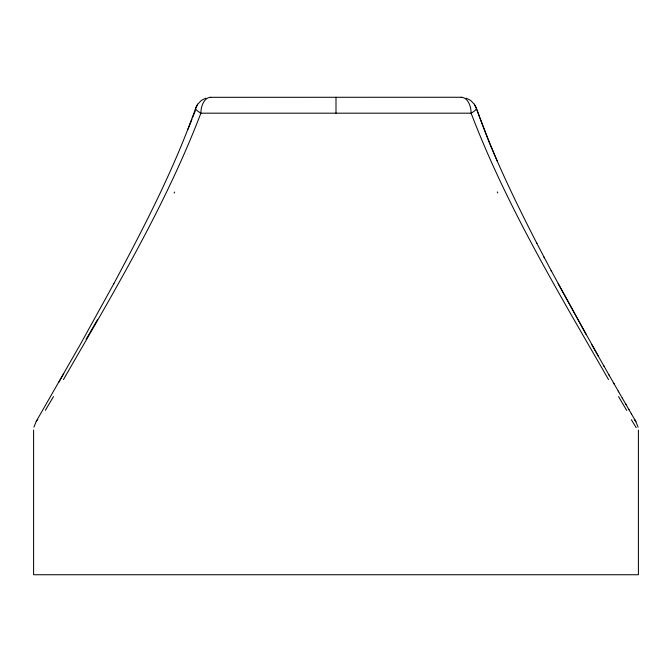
<?xml version="1.0" encoding="UTF-8"?>
<svg xmlns="http://www.w3.org/2000/svg" width="672" height="672" viewBox="0 0 672 672"><rect width="100%" height="100%" fill="white"/><g stroke="black" fill="none" stroke-linecap="round" stroke-linejoin="round"><path stroke-width="1.01" d="M33.6 430.122L33.6 574.736L638.4 574.736L638.4 430.122M210.739 97.314L461.261 97.264A15.918 9.853 -90 0 1 471.114 113.182C506.772 206.783 558.844 292.933 608.53 379.546M33.936 427.115L36.263 421.302L80.153 344.711L113.854 283.643M113.526 284.248C144.043 227.161 173.998 169.42 195.644 108.276M187.866 129.427L191.974 119.162M192.721 117.298L195.342 110.762M197.686 104.21L195.888 107.646L197.686 104.21L201.281 100.489L205.876 98.112M58.85 382.2L63.773 373.59M63.47 379.546C113.224 292.958 165.127 206.749 200.886 113.182A15.918 9.853 90 0 1 210.739 97.264M53.458 396.581L45.326 410.365M36.263 421.302L37.808 419.395M466.133 98.112L470.719 100.489L474.314 104.21L476.112 107.646L474.314 104.21M634.25 419.504L635.804 421.411L634.67 419.462M626.674 410.357L618.542 396.581M635.552 420.983L635.804 421.411M628.807 409.366L631.495 413.994M631.302 413.666L634.763 419.614M622.264 398.051L626.102 404.687M625.792 404.149L629.059 409.794M618.248 391.087L622.642 398.698M613.78 383.3L618.694 391.852M608.866 374.716L614.292 384.191M603.532 365.366L609.454 375.74M604.187 366.517L591.73 344.509M598.542 356.572L558.146 283.643M586.186 334.631L551.116 270.53M543.967 256.998L551.67 271.555M536.718 243.079L544.337 257.712M635.51 420.907L638.131 427.224M536.911 243.44C514.349 199.517 492.744 154.93 476.356 108.276M497.238 161.078L489.409 142.649L476.616 109.024M461.261 97.264L461.261 97.457M336 97.264L336 113.182M475.415 107.176A15.918 3.965 -19 0 1 471.114 113.182L200.886 113.182A15.918 3.965 19.1 0 1 196.585 107.176M174.107 192.99A390.188 0.47 -59.6 0 1 174.644 192.074M97.474 319.712A424.998 2.1 -60.1 0 1 86.083 339.284M636.25 427.711A424.973 2.898 60.3 0 1 631.369 419.748M497.272 191.932A390.188 0.445 59.6 0 1 497.826 192.872"/></g></svg>
